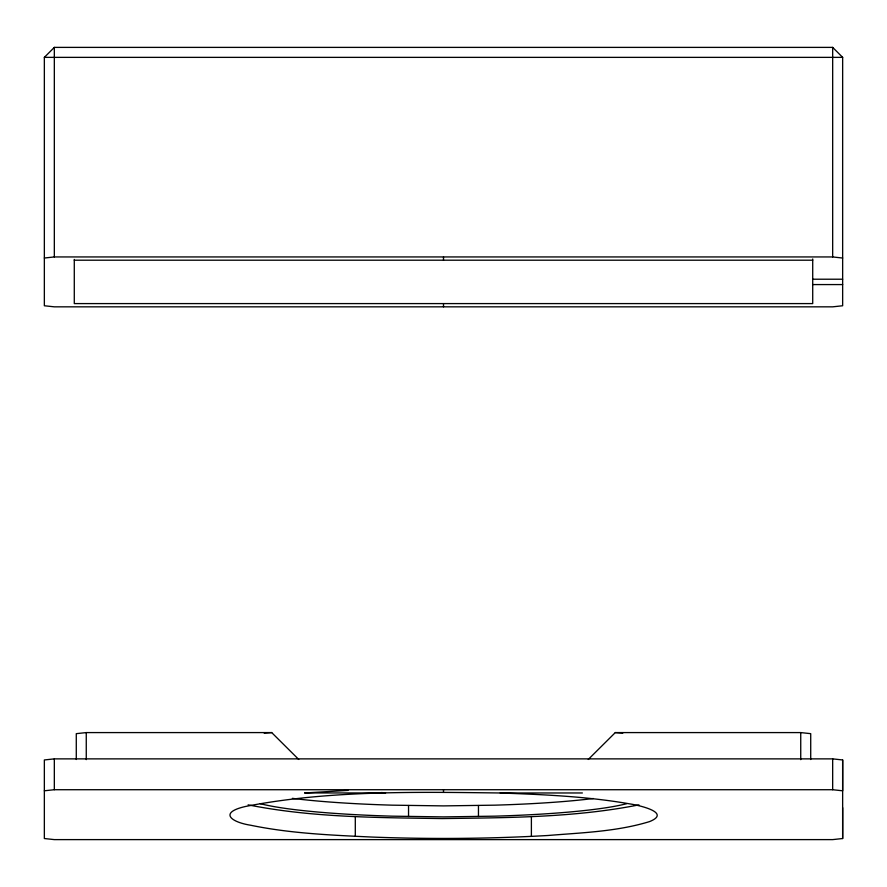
<?xml version="1.0" encoding="UTF-8"?>
<svg xmlns="http://www.w3.org/2000/svg" width="887" height="887" viewBox="0 0 887 887"><rect width="100%" height="100%" fill="white"/><g stroke="black" fill="none" stroke-linecap="round" stroke-linejoin="round"><path stroke-width="1.33" d="M355.299 836.352L355.299 816.517M478.459 816.517L478.459 805.518M531.391 836.352L531.391 816.517M832.671 758.873L842.65 759.959L842.65 790.805L832.671 789.718L832.671 758.873L54.329 758.873L44.35 759.959L44.35 838.525L54.329 839.612L832.671 839.612L842.65 838.525L842.65 807.691M44.35 57.367L54.329 47.388L832.671 47.388L842.65 57.367L842.65 305.76L832.671 306.835L54.329 306.835L44.35 305.76L44.35 57.367L842.65 57.367M588.258 759.46L615.301 732.584L800.739 732.584L810.718 733.66L810.718 759.516M638.95 804.864C574.299 817.67 507.885 817.681 442.214 818.579C377.43 817.581 311.891 817.592 248.116 804.842M44.35 258.028L54.329 256.942L832.671 256.942L842.65 258.039M44.35 790.794L54.329 789.718L832.671 789.718M298.742 759.46L271.699 732.584L86.261 732.584L76.282 733.66L76.282 759.505M264.193 733.128L271.699 732.584M304.618 792.967L348.037 790.384M499.647 792.967C417.999 792.024 328.678 790.129 245.666 806.438C218.28 812.592 231.23 822.182 250.577 825.22C290.492 833.492 331.461 835.155 372.074 837.062C430.716 839.29 489.469 838.836 548.055 835.487C582.027 832.682 616.775 831.629 649.594 821.584C672.656 812.292 636.678 804.853 629.515 803.844C586.817 796.404 543.376 794.564 500.135 792.989L582.382 792.967M74.286 260.201L812.714 260.201M812.714 279.217L842.65 279.217M812.714 284.572L842.65 284.572M304.895 792.945L385.579 792.945L381.477 792.523M615.301 732.584L622.807 733.128M443.5 789.718L443.5 792.158M842.65 759.959L842.65 838.525M832.671 47.388L832.671 256.942M812.714 258.971L812.714 303.587L74.286 303.587L74.286 259.436M800.739 732.584L800.739 759.638M443.5 256.942L443.5 260.201M443.5 303.587L443.5 306.835M408.541 805.518L408.541 816.517M86.261 732.584L86.261 759.638M54.329 47.388L54.329 256.942M54.329 758.873L54.329 789.718M593.325 798.511A198.411 21.443 0 0 1 494.846 805.163L443.5 805.895L392.154 805.163A198.411 21.443 0 0 1 292.366 798.344M626.799 803.655A198.411 21.443 0 0 1 494.846 816.162L443.5 816.894L392.154 816.162A198.411 21.443 0 0 1 260.201 803.655"/></g></svg>
